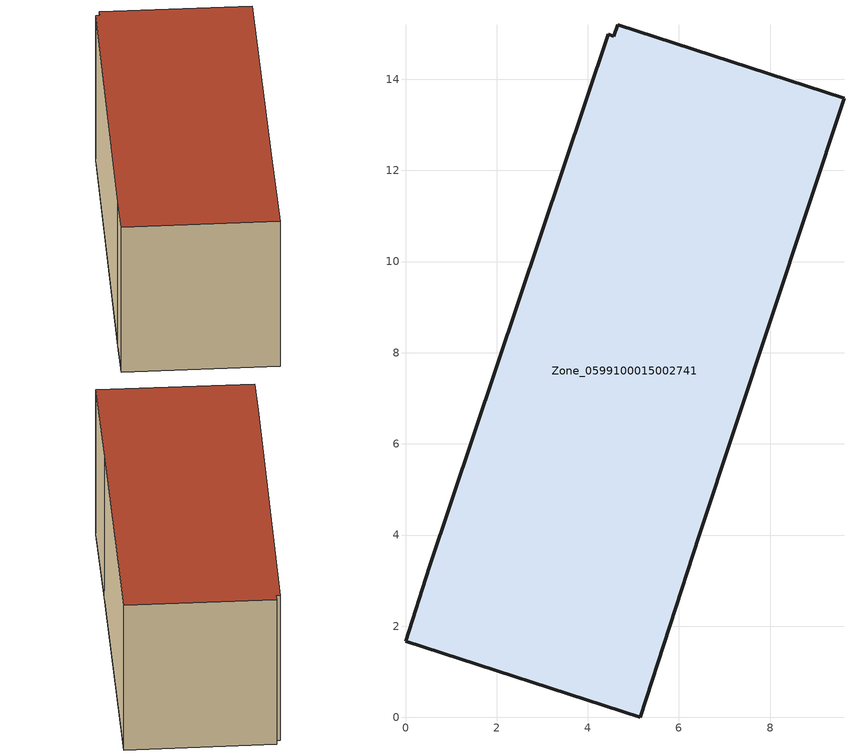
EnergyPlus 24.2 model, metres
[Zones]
Zone_0599100015002741
 floor ground (C_G): 4.66,15.2 9.62,13.59 6.45,3.99 5.15,0 0,1.67 0.53,3.29 4.45,14.99 4.57,14.95 z0.73
 wall outside (C_F): 0.53,3.29 0,1.67 5.15,0 6.45,3.99 9.62,13.59 4.66,15.2 4.57,14.95 4.45,14.99 0.53,3.29 z0.73:6.46
 roof outside (C_R): 9.62,13.59 4.66,15.2 4.57,14.95 4.45,14.99 0.53,3.29 0,1.67 5.15,0 6.45,3.99 z6.46
[BUILDING]
Pand.0599100015002741: North Axis=0; Terrain=City; Loads Convergence Tolerance Value=0.04; Temperature Convergence Tolerance Value=0.4; Solar Distribution=FullExterior; Maximum Number of Warmup Days=25; Minimum Number of Warmup Days=1
[Site:Location]
Rotterdam.The.Hague.AP_ZH_NLD Design_Conditions: Latitude=51.96; Longitude=4.45; Time Zone=1; Elevation=-4.5
[SITE:GROUNDTEMPERATURE:BUILDINGSURFACE]
18, 18, 18, 18, 18, 18, 18, 18, 18, 18, 18, 18
[MATERIAL] Thermal Absorptance=0.9; Solar Absorptance=0.7; Visible Absorptance=0.7
Name | Roughness | Thickness | Conductivity | Density | Specific Heat
G.TI.1965-1974 | MediumSmooth | 0.15 | 0.882353 | 540 | 1210
F.TI.1965-1974 | Rough | 0.3 | 0.697674 | 1920 | 840
R.TI.1965-1974 | MediumRough | 0.2 | 0.232558 | 1500 | 1000
[CONSTRUCTION]
C_G: G.TI.1965-1974
C_F: F.TI.1965-1974
C_R: R.TI.1965-1974
[ZONE]
Zone_0599100015002741: Type=1; Multiplier=1; Ceiling Height=Autocalculate; Volume=Autocalculate; Floor Area=autocalculate; Part of Total Floor Area=Yes
[ZONEINFILTRATION:DESIGNFLOWRATE]
Infil_Zone_0599100015002741: Zone or ZoneList or Space or SpaceList=Zone_0599100015002741; Schedule=AlwaysOn; Design Flow Rate Calculation Method=Flow/Area; Flow Rate per Floor Area=0.003; Constant Term Coefficient=1; Temperature Term Coefficient=0; Velocity Term Coefficient=0; Velocity Squared Term Coefficient=0
[HVACTEMPLATE:ZONE:IDEALLOADSAIRSYSTEM]
Zone_0599100015002741: Maximum Heating Supply Air Temperature=50; Minimum Cooling Supply Air Temperature=13; Maximum Heating Supply Air Humidity Ratio=0.0156; Minimum Cooling Supply Air Humidity Ratio=0.0077; Heating Limit=NoLimit; Cooling Limit=NoLimit; Dehumidification Control Type=ConstantSensibleHeatRatio; Cooling Sensible Heat Ratio=0.7; Dehumidification Setpoint=60; Humidification Control Type=None; Humidification Setpoint=30; Outdoor Air Method=None; Outdoor Air Flow Rate per Person=0.00944; Outdoor Air Flow Rate per Zone Floor Area=0; Outdoor Air Flow Rate per Zone=0; Demand Controlled Ventilation Type=None; Outdoor Air Economizer Type=NoEconomizer; Heat Recovery Type=None; Sensible Heat Recovery Effectiveness=0.7; Latent Heat Recovery Effectiveness=0.65
[ZONECONTROL:THERMOSTAT]
ThermostatControl_Zone_0599100015002741: Zone or ZoneList=Zone_0599100015002741; Control Type Schedule=DualSetpointControlType; Control 1=Thermostat_Zone_0599100015002741; Temperature Difference Between Cutout And Setpoint=0
[THERMOSTATSETPOINT:DUALSETPOINT]
Thermostat_Zone_0599100015002741: Heating Setpoint Temperature Schedule=HeatingSetpoint_Zone_0599100015002741; Cooling Setpoint Temperature Schedule=CoolingSetpoint_Zone_0599100015002741
[SCHEDULE:COMPACT]
HeatingSetpoint_Zone_0599100015002741: Through: 12/31, For: AllDays, Until: 24:00, 21
CoolingSetpoint_Zone_0599100015002741: Through: 12/31, For: AllDays, Until: 24:00, 24
DualSetpointControlType: Through: 12/31, For: AllDays, Until: 24:00, 4
AlwaysOn: Through: 12/31, For: AllDays, Until: 24:00, 1
